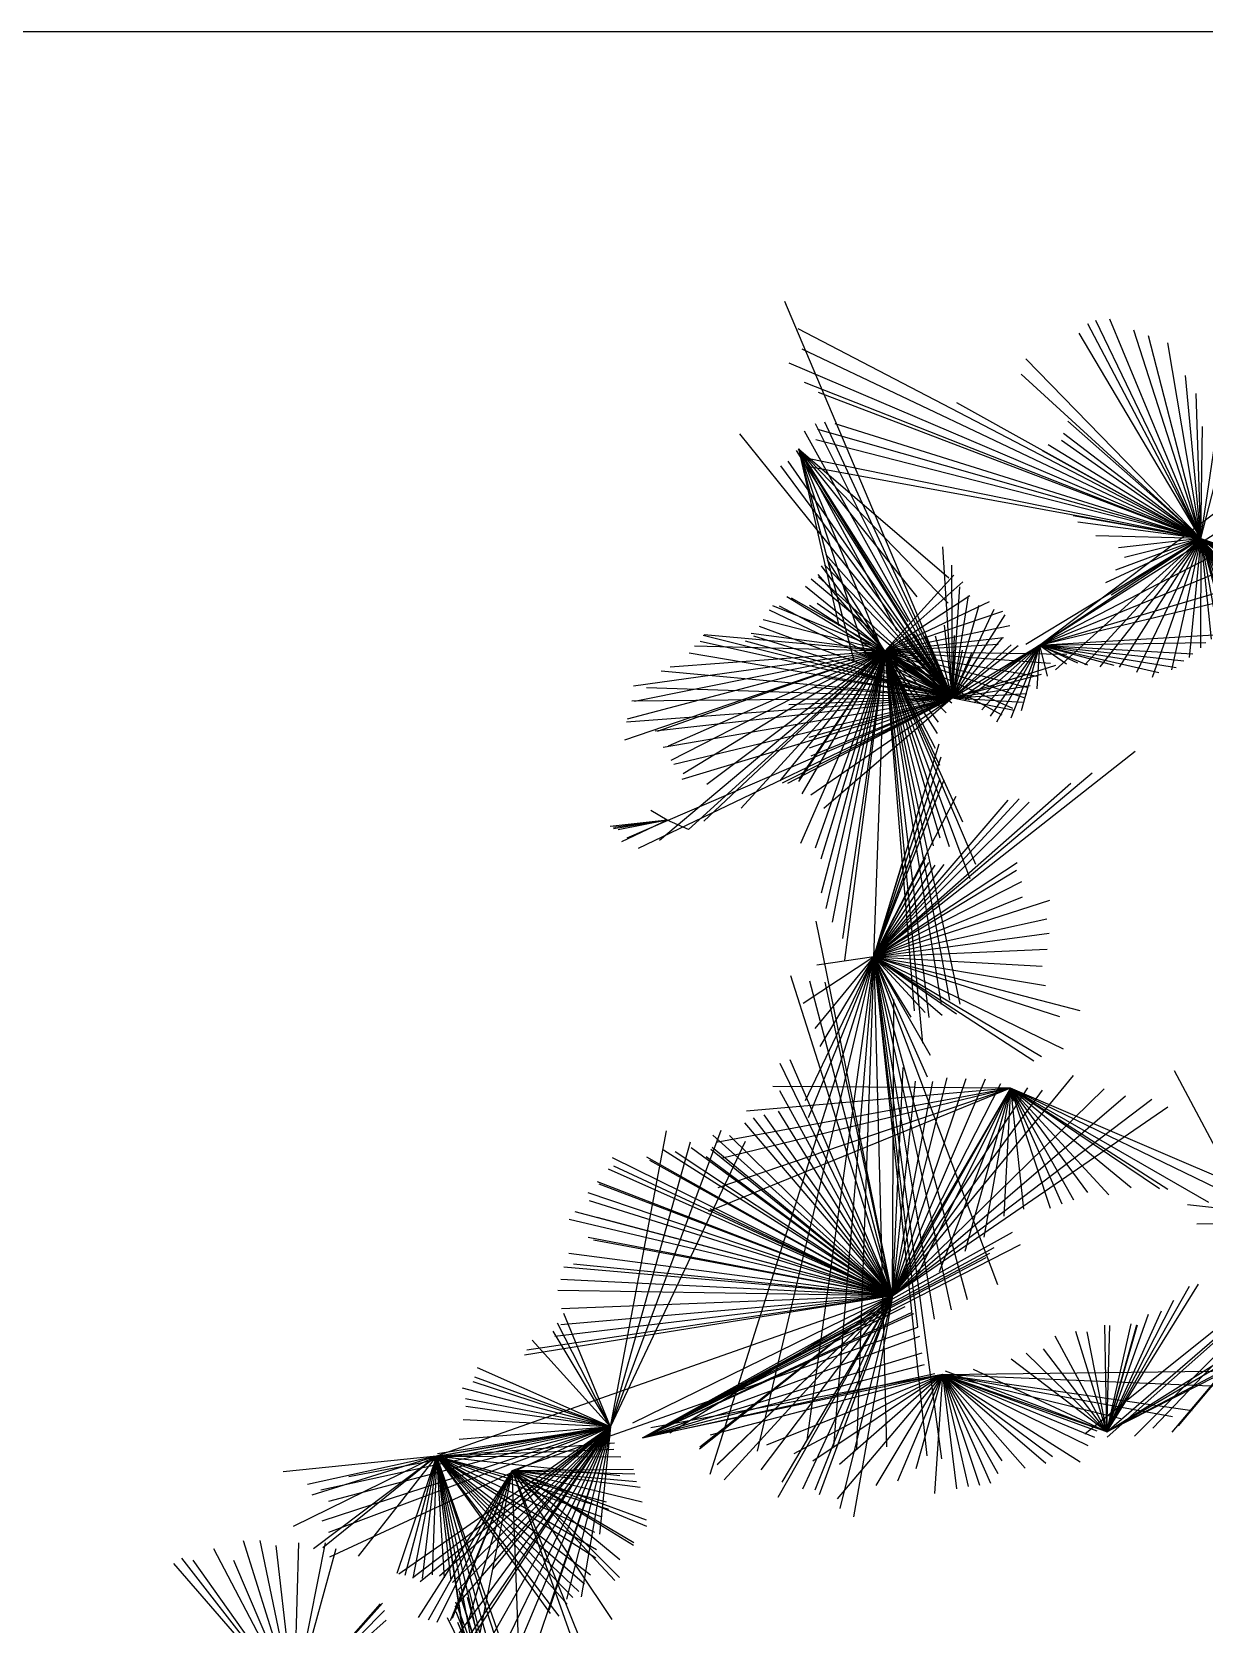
# Model space of a CAD drawing. Extents: x 447968 to 448359, y 6028019 to 6028235.
# Drawn here: x 448164.65 to 448198.6, y 6028188.76 to 6028234.86 of the extents above; entities that cross this region are included whole.
import ezdxf

# ---------------------------------------------------------------- set-up
doc = ezdxf.new("R2010")
doc.units = 0
doc.layers.add('BBOX', color=1, linetype='CONTINUOUS')
doc.layers.add('CENTERLINE', color=4, linetype='CONTINUOUS')

msp = doc.modelspace()

# ---------------------------------------------------------------- linework, layer by layer
at = {"layer": 'BBOX'}
for p, q in [((448359.49, 6028234.86, 172.83), (447967.5, 6028234.86, 172.83)), ((448359.49, 6028234.86, 154.39), (447967.5, 6028234.86, 154.39))]:
    msp.add_line(p, q, dxfattribs=at)
at = {"layer": 'CENTERLINE'}
for p, q in [((448191.31, 6028215.58, 157.88), (448186.85, 6028222.79, 157.31)), ((448193.83, 6028217.1, 157.59), (448198.5, 6028220.19, 157)), ((448198.5, 6028220.19, 157), (448207.13, 6028215.37, 158.27)), ((448189.35, 6028216.93, 157.92), (448183.66, 6028211.77, 158.59)), ((448189.03, 6028208.08, 157.56), (448189.35, 6028216.93, 157.92)), ((448189.35, 6028216.93, 157.92), (448191.31, 6028215.58, 157.88)), ((448191.31, 6028215.58, 157.88), (448193.83, 6028217.1, 157.59)), ((448183.66, 6028211.77, 158.59), (448183.05, 6028212.04, 158.34)), ((448190.31, 6028197.36, 157.23), (448189.03, 6028208.08, 157.56)), ((448192.99, 6028204.28, 157.06), (448189.57, 6028198.27, 157.02)), ((448199.49, 6028201.5, 157.27), (448192.99, 6028204.28, 157.06)), ((448195.78, 6028194.33, 157.14), (448202.78, 6028200.38, 156.4)), ((448206.01, 6028199.51, 156.94), (448195.78, 6028194.33, 157.14)), ((448189.57, 6028198.27, 157.02), (448176.37, 6028193.62, 157.48)), ((448178.56, 6028193.21, 156.76), (448190.31, 6028197.36, 157.23)), ((448191.02, 6028195.99, 156.95), (448182.33, 6028194.15, 156.78)), ((448195.78, 6028194.33, 157.14), (448191.02, 6028195.99, 156.95)), ((448176.37, 6028193.62, 157.48), (448181.41, 6028194.47, 157.59)), ((448181.41, 6028194.47, 157.59), (448178.36, 6028185.53, 157.89)), ((448178.89, 6028184.19, 157.83), (448178.56, 6028193.21, 156.76)), ((448172.24, 6028186.51, 157.79), (448174.8, 6028189.37, 157.82))]:
    msp.add_line(p, q, dxfattribs=at)
at = {"layer": 'SPLAY_SHOTS'}
for p, q in [((448191.31, 6028215.58, 157.88), (448186.45, 6028227.05, 157.14)), ((448198.5, 6028220.19, 157), (448195.23, 6028226.41, 157.38)), ((448198.5, 6028220.19, 157), (448195.46, 6028226.5, 157.41)), ((448198.5, 6028220.19, 157), (448195.87, 6028226.54, 157.54)), ((448198.5, 6028220.19, 157), (448186.84, 6028226.26, 157.23)), ((448198.5, 6028220.19, 157), (448194.98, 6028226.14, 157.1)), ((448198.5, 6028220.19, 157), (448196.56, 6028226.22, 157.57)), ((448198.5, 6028220.19, 157), (448196.99, 6028226.06, 157.54)), ((448198.5, 6028220.19, 157), (448186.96, 6028225.67, 157.26)), ((448198.5, 6028220.19, 157), (448197.55, 6028225.86, 157.61)), ((448198.5, 6028220.19, 157), (448186.58, 6028225.27, 157.36)), ((448198.5, 6028220.19, 157), (448193.43, 6028225.39, 156.91)), ((448198.5, 6028220.19, 157), (448187.02, 6028224.71, 157.38)), ((448198.5, 6028220.19, 157), (448193.3, 6028224.95, 156.96)), ((448198.5, 6028220.19, 157), (448198.06, 6028224.91, 157.67)), ((448198.5, 6028220.19, 157), (448187.43, 6028224.42, 157.53)), ((448198.5, 6028220.19, 157), (448191.44, 6028224.12, 157.24)), ((448198.5, 6028220.19, 157), (448198.37, 6028224.39, 157.89)), ((448198.5, 6028220.19, 157), (448199.05, 6028223.91, 158.09)), ((448198.5, 6028220.19, 157), (448199.39, 6028223.64, 158.2)), ((448191.31, 6028215.58, 157.88), (448185.15, 6028223.22, 157.52)), ((448191.31, 6028215.58, 157.88), (448187.02, 6028223.3, 157.36)), ((448191.31, 6028215.58, 157.88), (448187.34, 6028223.51, 157.39)), ((448198.5, 6028220.19, 157), (448187.41, 6028223.35, 157.62)), ((448191.31, 6028215.58, 157.88), (448187.61, 6028223.56, 157.44)), ((448198.5, 6028220.19, 157), (448187.91, 6028223.51, 157.6)), ((448198.5, 6028220.19, 157), (448194.53, 6028223.23, 157.38)), ((448198.5, 6028220.19, 157), (448194.65, 6028223.59, 157.28)), ((448198.5, 6028220.19, 157), (448198.55, 6028223.43, 157.74)), ((448191.31, 6028215.58, 157.88), (448186.79, 6028222.74, 157.34)), ((448186.85, 6028222.79, 157.31), (448188.02, 6028217.66, 157.27)), ((448186.85, 6028222.79, 157.31), (448191.2, 6028219.05, 157.48)), ((448186.85, 6028222.79, 157.31), (448191.19, 6028218.32, 157.47)), ((448186.85, 6028222.79, 157.31), (448190.28, 6028218.5, 157.46)), ((448186.85, 6028222.79, 157.31), (448190.02, 6028217.79, 157.41)), ((448186.85, 6028222.79, 157.31), (448189.7, 6028217.53, 157.41)), ((448186.85, 6028222.79, 157.31), (448189.22, 6028217.1, 157.6)), ((448186.85, 6028222.79, 157.31), (448188.78, 6028216.86, 157.54)), ((448186.85, 6028222.79, 157.31), (448188.46, 6028216.62, 157.44)), ((448198.5, 6028220.19, 157), (448187.35, 6028223.05, 157.7)), ((448198.5, 6028220.19, 157), (448193.92, 6028222.73, 157.54)), ((448198.5, 6028220.19, 157), (448194.08, 6028222.9, 157.43)), ((448198.5, 6028220.19, 157), (448194.47, 6028223.03, 157.41)), ((448191.31, 6028215.58, 157.88), (448186.34, 6028222.3, 157.55)), ((448191.31, 6028215.58, 157.88), (448186.55, 6028222.43, 157.46)), ((448198.5, 6028220.19, 157), (448187.06, 6028222.52, 157.71)), ((448198.5, 6028220.19, 157), (448187.16, 6028222.27, 157.84)), ((448193.83, 6028217.1, 157.59), (448199.46, 6028221.35, 157.8)), ((448193.83, 6028217.1, 157.59), (448199.88, 6028220.95, 157.89)), ((448193.83, 6028217.1, 157.59), (448200.45, 6028220.53, 157.94)), ((448198.5, 6028220.19, 157), (448194.81, 6028220.85, 157.85)), ((448198.5, 6028220.19, 157), (448194.94, 6028220.66, 157.78)), ((448191.31, 6028215.58, 157.88), (448191.03, 6028219.95, 157.93)), ((448198.5, 6028220.19, 157), (448193.43, 6028217.12, 157.85)), ((448193.83, 6028217.1, 157.59), (448201.22, 6028220.12, 157.97)), ((448198.5, 6028220.19, 157), (448194.29, 6028216.39, 158.09)), ((448198.5, 6028220.19, 157), (448195.14, 6028216.53, 158.08)), ((448198.5, 6028220.19, 157), (448195.46, 6028220.27, 157.98)), ((448198.5, 6028220.19, 157), (448195.58, 6028216.48, 157.96)), ((448198.5, 6028220.19, 157), (448195.74, 6028218.91, 157.89)), ((448198.5, 6028220.19, 157), (448195.91, 6028218.55, 158.25)), ((448198.5, 6028220.19, 157), (448196.03, 6028219.27, 157.99)), ((448198.5, 6028220.19, 157), (448196.12, 6028219.92, 157.88)), ((448198.5, 6028220.19, 157), (448196.14, 6028216.47, 157.96)), ((448198.5, 6028220.19, 157), (448196.29, 6028219.64, 157.91)), ((448198.5, 6028220.19, 157), (448196.64, 6028216.31, 157.92)), ((448198.5, 6028220.19, 157), (448197.09, 6028216.17, 157.99)), ((448198.5, 6028220.19, 157), (448197.65, 6028216.39, 158.01)), ((448198.5, 6028220.19, 157), (448198.17, 6028216.75, 158.04)), ((448198.5, 6028220.19, 157), (448198.49, 6028217.03, 158.01)), ((448198.5, 6028220.19, 157), (448198.8, 6028217.28, 158.04)), ((448198.5, 6028220.19, 157), (448199.01, 6028217.44, 158.09)), ((448198.5, 6028220.19, 157), (448199.36, 6028217.11, 157.79)), ((448198.5, 6028220.19, 157), (448200.03, 6028215.36, 157.88)), ((448198.5, 6028220.19, 157), (448200.32, 6028215.36, 158.01)), ((448198.5, 6028220.19, 157), (448200.64, 6028215.41, 157.99)), ((448198.5, 6028220.19, 157), (448200.95, 6028215.46, 158.02)), ((448198.5, 6028220.19, 157), (448201.63, 6028214.41, 157.66)), ((448198.5, 6028220.19, 157), (448203.24, 6028211.97, 157.68)), ((448198.5, 6028220.19, 157), (448203.74, 6028211.94, 157.68)), ((448198.5, 6028220.19, 157), (448204.15, 6028212.08, 157.6)), ((448198.5, 6028220.19, 157), (448204.58, 6028212.43, 157.58)), ((448198.5, 6028220.19, 157), (448205.04, 6028212.31, 157.71)), ((448198.5, 6028220.19, 157), (448205.23, 6028212.53, 157.71)), ((448198.5, 6028220.19, 157), (448204.79, 6028213.42, 157.97)), ((448198.5, 6028220.19, 157), (448206.59, 6028214.02, 157.16)), ((448198.5, 6028220.19, 157), (448206.54, 6028214.28, 158.1)), ((448198.5, 6028220.19, 157), (448207.02, 6028214.46, 157.89)), ((448198.5, 6028220.19, 157), (448207.34, 6028215.1, 158.01)), ((448198.5, 6028220.19, 157), (448207.27, 6028215.47, 157.99)), ((448198.5, 6028220.19, 157), (448207.83, 6028215.8, 158.06)), ((448198.5, 6028220.19, 157), (448208.45, 6028216.37, 158.15)), ((448198.5, 6028220.19, 157), (448207.98, 6028216.94, 158.16)), ((448191.31, 6028215.58, 157.88), (448187.64, 6028219.73, 157.87)), ((448189.35, 6028216.93, 157.92), (448187.69, 6028219.57, 157.93)), ((448193.83, 6028217.1, 157.59), (448202.04, 6028219.54, 157.91)), ((448189.35, 6028216.93, 157.92), (448187.42, 6028219.15, 157.88)), ((448191.31, 6028215.58, 157.88), (448187.43, 6028219.08, 157.86)), ((448189.35, 6028216.93, 157.92), (448187.52, 6028219.4, 157.86)), ((448191.31, 6028215.58, 157.88), (448187.6, 6028219.43, 157.88)), ((448189.35, 6028216.93, 157.92), (448191.35, 6028219.13, 157.92)), ((448191.31, 6028215.58, 157.88), (448191.29, 6028219.42, 157.96)), ((448193.83, 6028217.1, 157.59), (448202.87, 6028219.28, 157.87)), ((448189.35, 6028216.93, 157.92), (448187.05, 6028218.8, 157.81)), ((448191.31, 6028215.58, 157.88), (448187.22, 6028219.01, 157.88)), ((448189.35, 6028216.93, 157.92), (448191.61, 6028218.94, 157.9)), ((448191.31, 6028215.58, 157.88), (448191.52, 6028218.79, 157.99)), ((448191.31, 6028215.58, 157.88), (448186.01, 6028218.12, 158.39)), ((448189.35, 6028216.93, 157.92), (448186.11, 6028218.24, 158.3)), ((448191.31, 6028215.58, 157.88), (448186.3, 6028218.23, 158.34)), ((448191.31, 6028215.58, 157.88), (448186.51, 6028218.5, 158.43)), ((448189.35, 6028216.93, 157.92), (448186.65, 6028218.46, 158.16)), ((448191.31, 6028215.58, 157.88), (448187.17, 6028218.25, 158.27)), ((448191.31, 6028215.58, 157.88), (448187.39, 6028218.31, 158.19)), ((448189.35, 6028216.93, 157.92), (448191.81, 6028218.54, 157.93)), ((448189.35, 6028216.93, 157.92), (448192.38, 6028218.37, 157.85)), ((448191.31, 6028215.58, 157.88), (448191.77, 6028218.53, 157.96)), ((448191.31, 6028215.58, 157.88), (448192.08, 6028218.26, 157.89)), ((448191.31, 6028215.58, 157.88), (448192.52, 6028218.15, 157.85)), ((448191.31, 6028215.58, 157.88), (448185.72, 6028217.64, 158.44)), ((448189.35, 6028216.93, 157.92), (448185.83, 6028217.84, 158.25)), ((448189.35, 6028216.93, 157.92), (448192.77, 6028218.09, 157.82)), ((448189.35, 6028216.93, 157.92), (448192.97, 6028217.67, 157.76)), ((448191.31, 6028215.58, 157.88), (448191.08, 6028217.68, 157.76)), ((448191.31, 6028215.58, 157.88), (448192.84, 6028217.98, 157.76)), ((448191.31, 6028215.58, 157.88), (448184, 6028217.21, 158.13)), ((448191.31, 6028215.58, 157.88), (448184.09, 6028217.38, 158.16)), ((448189.35, 6028216.93, 157.92), (448184.12, 6028217.4, 158.28)), ((448191.31, 6028215.58, 157.88), (448185.32, 6028217.22, 158.41)), ((448189.35, 6028216.93, 157.92), (448185.48, 6028217.44, 158.28)), ((448191.31, 6028215.58, 157.88), (448185.56, 6028217.36, 158.45)), ((448189.35, 6028216.93, 157.92), (448192.79, 6028217.33, 157.78)), ((448191.31, 6028215.58, 157.88), (448189.77, 6028217.25, 157.78)), ((448191.31, 6028215.58, 157.88), (448189.95, 6028217.35, 157.67)), ((448191.31, 6028215.58, 157.88), (448190.2, 6028217.43, 157.61)), ((448191.31, 6028215.58, 157.88), (448190.51, 6028217.36, 157.64)), ((448191.31, 6028215.58, 157.88), (448190.82, 6028217.36, 157.72)), ((448191.31, 6028215.58, 157.88), (448191.37, 6028217.38, 157.75)), ((448191.31, 6028215.58, 157.88), (448192.77, 6028217.33, 157.9)), ((448193.83, 6028217.1, 157.59), (448198.89, 6028217.4, 158.11)), ((448193.83, 6028217.1, 157.59), (448198.65, 6028217.18, 158.06)), ((448189.35, 6028216.93, 157.92), (448181.81, 6028214.35, 158.59)), ((448189.35, 6028216.93, 157.92), (448181.89, 6028214.96, 158.48)), ((448189.35, 6028216.93, 157.92), (448182.07, 6028215.92, 158.38)), ((448189.35, 6028216.93, 157.92), (448182.1, 6028215.47, 158.43)), ((448189.35, 6028216.93, 157.92), (448182.76, 6028214.6, 158.31)), ((448189.35, 6028216.93, 157.92), (448182.82, 6028211.45, 158.65)), ((448189.35, 6028216.93, 157.92), (448183.08, 6028214.18, 158.38)), ((448189.35, 6028216.93, 157.92), (448183.13, 6028216.47, 158.33)), ((448189.35, 6028216.93, 157.92), (448183.15, 6028213.76, 158.47)), ((448189.35, 6028216.93, 157.92), (448183.51, 6028213.38, 158.54)), ((448191.31, 6028215.58, 157.88), (448183.68, 6028216.87, 158.21)), ((448189.35, 6028216.93, 157.92), (448183.84, 6028217.07, 158.24)), ((448189.35, 6028216.93, 157.92), (448184.11, 6028212.01, 158.54)), ((448189.35, 6028216.93, 157.92), (448184.2, 6028213.07, 158.41)), ((448189.35, 6028216.93, 157.92), (448185.19, 6028212.38, 158.56)), ((448189.35, 6028216.93, 157.92), (448186.31, 6028213.18, 158.44)), ((448189.35, 6028216.93, 157.92), (448186.85, 6028213.16, 158.49)), ((448189.35, 6028216.93, 157.92), (448186.87, 6028213.23, 157.21)), ((448189.35, 6028216.93, 157.92), (448186.91, 6028211.36, 156.83)), ((448189.35, 6028216.93, 157.92), (448186.95, 6028212.8, 157.04)), ((448189.35, 6028216.93, 157.92), (448187.33, 6028211.23, 156.97)), ((448189.35, 6028216.93, 157.92), (448187.5, 6028210.91, 156.97)), ((448189.35, 6028216.93, 157.92), (448187.51, 6028209.92, 156.85)), ((448189.35, 6028216.93, 157.92), (448187.64, 6028209.48, 157.04)), ((448189.35, 6028216.93, 157.92), (448187.83, 6028209.08, 157.01)), ((448189.35, 6028216.93, 157.92), (448188.12, 6028208.61, 157.01)), ((448189.35, 6028216.93, 157.92), (448188.18, 6028207.98, 156.99)), ((448189.35, 6028216.93, 157.92), (448192.63, 6028217.13, 157.82)), ((448189.35, 6028216.93, 157.92), (448190.2, 6028206.52, 157.06)), ((448189.35, 6028216.93, 157.92), (448190.44, 6028205.58, 156.97)), ((448189.35, 6028216.93, 157.92), (448190.63, 6028206.32, 157.03)), ((448189.35, 6028216.93, 157.92), (448190.98, 6028206.7, 156.89)), ((448189.35, 6028216.93, 157.92), (448191.22, 6028206.83, 156.95)), ((448189.35, 6028216.93, 157.92), (448191.52, 6028206.71, 156.95)), ((448189.35, 6028216.93, 157.92), (448190.75, 6028211.29, 157.4)), ((448189.35, 6028216.93, 157.92), (448190.94, 6028211.53, 157.44)), ((448189.35, 6028216.93, 157.92), (448191.21, 6028211.27, 157.34)), ((448189.35, 6028216.93, 157.92), (448191.81, 6028210.35, 157.22)), ((448189.35, 6028216.93, 157.92), (448191.98, 6028210.76, 157.27)), ((448189.35, 6028216.93, 157.92), (448191.6, 6028211.99, 157.38)), ((448189.35, 6028216.93, 157.92), (448190.93, 6028213.63, 157.62)), ((448189.35, 6028216.93, 157.92), (448190.81, 6028214.12, 157.78)), ((448189.35, 6028216.93, 157.92), (448190.87, 6028214.55, 157.8)), ((448189.35, 6028216.93, 157.92), (448190.9, 6028214.87, 157.81)), ((448189.35, 6028216.93, 157.92), (448191.13, 6028215.14, 157.78)), ((448189.35, 6028216.93, 157.92), (448191.29, 6028215.43, 157.8)), ((448189.35, 6028216.93, 157.92), (448191.38, 6028215.59, 157.81)), ((448189.35, 6028216.93, 157.92), (448191.79, 6028215.52, 157.8)), ((448189.35, 6028216.93, 157.92), (448192.74, 6028215.09, 157.69)), ((448189.35, 6028216.93, 157.92), (448193.05, 6028215.28, 157.75)), ((448189.35, 6028216.93, 157.92), (448193.38, 6028215.59, 157.79)), ((448189.35, 6028216.93, 157.92), (448193.5, 6028215.88, 157.75)), ((448189.35, 6028216.93, 157.92), (448193.77, 6028216.21, 157.66)), ((448189.35, 6028216.93, 157.92), (448194.15, 6028216.58, 157.67)), ((448189.35, 6028216.93, 157.92), (448194.62, 6028216.84, 157.66)), ((448191.31, 6028215.58, 157.88), (448189.43, 6028216.96, 157.84)), ((448191.31, 6028215.58, 157.88), (448189.61, 6028217.02, 157.77)), ((448191.31, 6028215.58, 157.88), (448193.01, 6028217.11, 157.78)), ((448191.31, 6028215.58, 157.88), (448193.21, 6028217.09, 157.97)), ((448191.31, 6028215.58, 157.88), (448191.6, 6028216.96, 157.51)), ((448191.31, 6028215.58, 157.88), (448191.88, 6028216.9, 157.53)), ((448193.83, 6028217.1, 157.59), (448191.53, 6028215.56, 157.8)), ((448193.83, 6028217.1, 157.59), (448191.68, 6028215.51, 157.77)), ((448193.83, 6028217.1, 157.59), (448191.94, 6028215.43, 157.8)), ((448193.83, 6028217.1, 157.59), (448192.16, 6028215.23, 157.66)), ((448193.83, 6028217.1, 157.59), (448192.4, 6028215.05, 157.65)), ((448193.83, 6028217.1, 157.59), (448192.59, 6028214.87, 157.65)), ((448193.83, 6028217.1, 157.59), (448193, 6028214.99, 157.67)), ((448193.83, 6028217.1, 157.59), (448193.3, 6028215.2, 157.75)), ((448193.83, 6028217.1, 157.59), (448193.75, 6028215.84, 157.9)), ((448193.83, 6028217.1, 157.59), (448194.05, 6028216.21, 158)), ((448193.83, 6028217.1, 157.59), (448194.61, 6028216.56, 158.05)), ((448193.83, 6028217.1, 157.59), (448194.93, 6028216.59, 158.03)), ((448193.83, 6028217.1, 157.59), (448195.22, 6028216.53, 158.08)), ((448193.83, 6028217.1, 157.59), (448195.98, 6028216.52, 157.83)), ((448193.83, 6028217.1, 157.59), (448197.29, 6028216.31, 157.96)), ((448193.83, 6028217.1, 157.59), (448197.79, 6028216.46, 158.01)), ((448193.83, 6028217.1, 157.59), (448198.01, 6028216.65, 158.03)), ((448193.83, 6028217.1, 157.59), (448198.27, 6028216.85, 158.04)), ((448191.31, 6028215.58, 157.88), (448182.87, 6028216.35, 158.37)), ((448191.31, 6028215.58, 157.88), (448188.63, 6028216.28, 157.6)), ((448191.31, 6028215.58, 157.88), (448189.11, 6028216.46, 157.61)), ((448191.31, 6028215.58, 157.88), (448189.47, 6028216.66, 157.67)), ((448191.31, 6028215.58, 157.88), (448194.3, 6028216.52, 157.82)), ((448191.31, 6028215.58, 157.88), (448193.89, 6028216.26, 157.84)), ((448191.31, 6028215.58, 157.88), (448182.45, 6028215.87, 158.36)), ((448191.31, 6028215.58, 157.88), (448187.26, 6028215.88, 157.61)), ((448191.31, 6028215.58, 157.88), (448187.63, 6028216.16, 157.62)), ((448191.31, 6028215.58, 157.88), (448188.71, 6028216.21, 157.59)), ((448191.31, 6028215.58, 157.88), (448193.56, 6028215.94, 157.81)), ((448195.78, 6028194.33, 157.14), (448232.52, 6028215.81, 154.39)), ((448191.31, 6028215.58, 157.88), (448181.87, 6028214.87, 158.23)), ((448191.31, 6028215.58, 157.88), (448181.88, 6028211.52, 158.51)), ((448191.31, 6028215.58, 157.88), (448182.02, 6028215.48, 158.32)), ((448191.31, 6028215.58, 157.88), (448182.21, 6028211.22, 158.57)), ((448191.31, 6028215.58, 157.88), (448182.7, 6028214.61, 158.14)), ((448191.31, 6028215.58, 157.88), (448182.93, 6028214.14, 158.11)), ((448191.31, 6028215.58, 157.88), (448183.24, 6028213.65, 158.22)), ((448191.31, 6028215.58, 157.88), (448183.47, 6028213.21, 158.27)), ((448191.31, 6028215.58, 157.88), (448186.38, 6028213.11, 158.33)), ((448191.31, 6028215.58, 157.88), (448186.53, 6028213.1, 158.2)), ((448191.31, 6028215.58, 157.88), (448186.57, 6028215.38, 157.63)), ((448191.31, 6028215.58, 157.88), (448186.81, 6028214.81, 157.62)), ((448191.31, 6028215.58, 157.88), (448187.15, 6028214.43, 157.73)), ((448191.31, 6028215.58, 157.88), (448187.16, 6028214.12, 157.91)), ((448191.31, 6028215.58, 157.88), (448187.21, 6028213.89, 157.81)), ((448191.31, 6028215.58, 157.88), (448187.21, 6028212.76, 158.15)), ((448191.31, 6028215.58, 157.88), (448187.58, 6028212.37, 158.12)), ((448191.31, 6028215.58, 157.88), (448193.46, 6028215.7, 157.78)), ((448191.31, 6028215.58, 157.88), (448193.1, 6028215.22, 157.69)), ((448191.31, 6028215.58, 157.88), (448193.34, 6028215.45, 157.74)), ((448189.03, 6028208.08, 157.56), (448190.92, 6028214.25, 157.35)), ((448189.03, 6028208.08, 157.56), (448196.6, 6028214.03, 157.84)), ((448189.03, 6028208.08, 157.56), (448190.98, 6028213.87, 157.44)), ((448189.03, 6028208.08, 157.56), (448195.36, 6028213.41, 157.76)), ((448189.03, 6028208.08, 157.56), (448190.95, 6028213.24, 157.38)), ((448189.03, 6028208.08, 157.56), (448191.07, 6028213.2, 157.4)), ((448189.03, 6028208.08, 157.56), (448194.74, 6028213.11, 157.82)), ((448189.03, 6028208.08, 157.56), (448191.42, 6028212.73, 157.37)), ((448189.03, 6028208.08, 157.56), (448193.24, 6028212.65, 157.56)), ((448189.03, 6028208.08, 157.56), (448192.92, 6028212.62, 157.54)), ((448183.05, 6028212.04, 158.34), (448182.57, 6028212.32, 158.3)), ((448189.03, 6028208.08, 157.56), (448193.53, 6028212.56, 157.66)), ((448183.05, 6028212.04, 158.34), (448181.4, 6028211.85, 157.65)), ((448183.05, 6028212.04, 158.34), (448181.49, 6028211.82, 157.58)), ((448183.05, 6028212.04, 158.34), (448181.49, 6028211.79, 157.58)), ((448183.05, 6028212.04, 158.34), (448181.63, 6028211.76, 157.66)), ((448183.05, 6028212.04, 158.34), (448181.72, 6028211.41, 157.7)), ((448183.05, 6028212.04, 158.34), (448182.01, 6028211.91, 158.28)), ((448189.03, 6028208.08, 157.56), (448190.54, 6028210.96, 157.28)), ((448189.03, 6028208.08, 157.56), (448193.18, 6028210.81, 157.77)), ((448189.03, 6028208.08, 157.56), (448190.63, 6028210.81, 157.42)), ((448189.03, 6028208.08, 157.56), (448189.85, 6028210.78, 157.51)), ((448189.03, 6028208.08, 157.56), (448191.07, 6028210.75, 157.39)), ((448189.03, 6028208.08, 157.56), (448190.81, 6028210.73, 157.42)), ((448189.03, 6028208.08, 157.56), (448193.16, 6028210.59, 157.82)), ((448189.03, 6028208.08, 157.56), (448193.32, 6028210.26, 157.81)), ((448189.03, 6028208.08, 157.56), (448193.34, 6028209.82, 157.89)), ((448189.03, 6028208.08, 157.56), (448194.13, 6028209.72, 158.07)), ((448189.57, 6028198.27, 157.02), (448187.36, 6028209.11, 157.19)), ((448189.03, 6028208.08, 157.56), (448194.04, 6028209.18, 158.04)), ((448189.03, 6028208.08, 157.56), (448194.11, 6028208.77, 158.02)), ((448189.03, 6028208.08, 157.56), (448184.28, 6028193.09, 156.93)), ((448189.03, 6028208.08, 157.56), (448185.65, 6028193.77, 156.81)), ((448189.03, 6028208.08, 157.56), (448186.99, 6028206.73, 157.21)), ((448189.03, 6028208.08, 157.56), (448187.04, 6028203.91, 157.23)), ((448189.03, 6028208.08, 157.56), (448187.09, 6028194.09, 156.89)), ((448189.03, 6028208.08, 157.56), (448187.13, 6028203.42, 157.39)), ((448189.03, 6028208.08, 157.56), (448187.32, 6028206.01, 157.22)), ((448189.03, 6028208.08, 157.56), (448187.38, 6028207.84, 157.32)), ((448189.03, 6028208.08, 157.56), (448187.47, 6028205.48, 157.18)), ((448189.03, 6028208.08, 157.56), (448187.86, 6028193.91, 156.99)), ((448189.03, 6028208.08, 157.56), (448188.53, 6028193.81, 156.98)), ((448189.03, 6028208.08, 157.56), (448194.05, 6028208.3, 157.99)), ((448189.03, 6028208.08, 157.56), (448189.4, 6028193.89, 156.94)), ((448189.03, 6028208.08, 157.56), (448190.57, 6028193.63, 156.87)), ((448189.03, 6028208.08, 157.56), (448190.99, 6028193.55, 156.99)), ((448189.03, 6028208.08, 157.56), (448190.78, 6028197.59, 157.06)), ((448189.03, 6028208.08, 157.56), (448191.27, 6028197.86, 156.86)), ((448189.03, 6028208.08, 157.56), (448191.74, 6028198.16, 156.69)), ((448189.03, 6028208.08, 157.56), (448192.61, 6028198.59, 157.03)), ((448189.03, 6028208.08, 157.56), (448190.58, 6028204.61, 157.23)), ((448189.03, 6028208.08, 157.56), (448190.66, 6028205.23, 157.09)), ((448189.03, 6028208.08, 157.56), (448190.1, 6028206.33, 157.39)), ((448189.03, 6028208.08, 157.56), (448190.52, 6028206.47, 157.51)), ((448189.03, 6028208.08, 157.56), (448191.01, 6028206.39, 157.52)), ((448189.03, 6028208.08, 157.56), (448191.43, 6028206.43, 157.58)), ((448189.03, 6028208.08, 157.56), (448193.67, 6028205.07, 157.74)), ((448189.03, 6028208.08, 157.56), (448193.89, 6028205.19, 157.68)), ((448189.03, 6028208.08, 157.56), (448194.52, 6028205.42, 157.62)), ((448189.03, 6028208.08, 157.56), (448194.41, 6028206.35, 157.69)), ((448189.03, 6028208.08, 157.56), (448195, 6028206.53, 157.77)), ((448189.03, 6028208.08, 157.56), (448194, 6028207.25, 157.73)), ((448189.03, 6028208.08, 157.56), (448193.91, 6028207.81, 157.87)), ((448189.57, 6028198.27, 157.02), (448186.63, 6028207.53, 157.61)), ((448189.57, 6028198.27, 157.02), (448187.18, 6028207.38, 157.59)), ((448189.57, 6028198.27, 157.02), (448187.62, 6028207.35, 157.64)), ((448189.57, 6028198.27, 157.02), (448189.61, 6028206.84, 157.08)), ((448189.57, 6028198.27, 157.02), (448186.32, 6028204.99, 157.37)), ((448189.57, 6028198.27, 157.02), (448186.61, 6028205.1, 157.41)), ((448189.57, 6028198.27, 157.02), (448189.88, 6028204.88, 157.13)), ((448199.49, 6028201.5, 157.27), (448197.74, 6028204.78, 157.8)), ((448192.99, 6028204.28, 157.06), (448184.24, 6028200.71, 157.16)), ((448192.99, 6028204.28, 157.06), (448184.47, 6028202.7, 157.28)), ((448192.99, 6028204.28, 157.06), (448184.51, 6028201.39, 157.18)), ((448192.99, 6028204.28, 157.06), (448184.61, 6028202.24, 157.27)), ((448192.99, 6028204.28, 157.06), (448185.34, 6028203.61, 157.22)), ((448192.99, 6028204.28, 157.06), (448186.11, 6028204.33, 157.26)), ((448189.57, 6028198.27, 157.02), (448194.82, 6028204.64, 157.36)), ((448189.57, 6028198.27, 157.02), (448191.16, 6028204.58, 157.14)), ((448189.57, 6028198.27, 157.02), (448191.71, 6028204.56, 157.18)), ((448189.57, 6028198.27, 157.02), (448192.27, 6028204.55, 157.22)), ((448189.57, 6028198.27, 157.02), (448190.24, 6028204.48, 157.16)), ((448189.57, 6028198.27, 157.02), (448190.74, 6028204.47, 157.19)), ((448189.57, 6028198.27, 157.02), (448192.71, 6028204.41, 157.21)), ((448189.57, 6028198.27, 157.02), (448193.49, 6028204.29, 157.21)), ((448192.99, 6028204.28, 157.06), (448189.64, 6028198.53, 157.61)), ((448192.99, 6028204.28, 157.06), (448190.2, 6028198.69, 157.59)), ((448192.99, 6028204.28, 157.06), (448190.92, 6028198.96, 157.62)), ((448192.99, 6028204.28, 157.06), (448191.67, 6028199.55, 157.55)), ((448192.99, 6028204.28, 157.06), (448192.22, 6028199.96, 157.48)), ((448192.99, 6028204.28, 157.06), (448192.8, 6028200.57, 157.42)), ((448192.99, 6028204.28, 157.06), (448193.37, 6028200.77, 157.42)), ((448192.99, 6028204.28, 157.06), (448193.07, 6028203.9, 157.11)), ((448192.99, 6028204.28, 157.06), (448194.14, 6028200.8, 157.05)), ((448192.99, 6028204.28, 157.06), (448194.48, 6028200.93, 156.97)), ((448192.99, 6028204.28, 157.06), (448194.82, 6028201.04, 157)), ((448192.99, 6028204.28, 157.06), (448195.22, 6028201.26, 157.02)), ((448192.99, 6028204.28, 157.06), (448195.84, 6028201.19, 157.03)), ((448192.99, 6028204.28, 157.06), (448196.49, 6028201.4, 157.08)), ((448192.99, 6028204.28, 157.06), (448197.31, 6028201.37, 157.14)), ((448192.99, 6028204.28, 157.06), (448197.55, 6028201.35, 157.14)), ((448192.99, 6028204.28, 157.06), (448198.73, 6028200.98, 157.21)), ((448192.99, 6028204.28, 157.06), (448200.1, 6028200.83, 157.29)), ((448189.57, 6028198.27, 157.02), (448186.31, 6028204.2, 157.34)), ((448189.57, 6028198.27, 157.02), (448195.7, 6028204.26, 157.21)), ((448189.57, 6028198.27, 157.02), (448193.92, 6028204.22, 157.31)), ((448189.57, 6028198.27, 157.02), (448196.32, 6028204.06, 157.33)), ((448189.57, 6028198.27, 157.02), (448197.08, 6028203.96, 157.43)), ((448189.57, 6028198.27, 157.02), (448185.55, 6028203.42, 157.49)), ((448189.57, 6028198.27, 157.02), (448185.86, 6028203.51, 157.41)), ((448189.57, 6028198.27, 157.02), (448186.27, 6028203.61, 157.36)), ((448189.57, 6028198.27, 157.02), (448197.55, 6028203.74, 157.2)), ((448181.41, 6028194.47, 157.59), (448184.61, 6028203.06, 157.88)), ((448181.41, 6028194.47, 157.59), (448183.03, 6028203.04, 157.52)), ((448189.57, 6028198.27, 157.02), (448184.37, 6028202.92, 157.72)), ((448189.57, 6028198.27, 157.02), (448184.85, 6028202.91, 157.63)), ((448189.57, 6028198.27, 157.02), (448185.3, 6028203.27, 157.57)), ((448181.41, 6028194.47, 157.59), (448185.32, 6028202.74, 157.8)), ((448181.41, 6028194.47, 157.59), (448183.72, 6028202.72, 157.82)), ((448189.57, 6028198.27, 157.02), (448182.94, 6028202.48, 158.02)), ((448189.57, 6028198.27, 157.02), (448183.28, 6028202.43, 157.92)), ((448189.57, 6028198.27, 157.02), (448183.74, 6028202.55, 157.89)), ((448189.57, 6028198.27, 157.02), (448184.31, 6028202.5, 157.74)), ((448189.57, 6028198.27, 157.02), (448184.35, 6028202.56, 157.85)), ((448189.57, 6028198.27, 157.02), (448181.46, 6028202.26, 157.9)), ((448189.57, 6028198.27, 157.02), (448181.5, 6028202.02, 158.11)), ((448189.57, 6028198.27, 157.02), (448182.46, 6028202.28, 157.96)), ((448189.57, 6028198.27, 157.02), (448182.54, 6028202.18, 158.05)), ((448189.57, 6028198.27, 157.02), (448184.18, 6028202.29, 157.76)), ((448189.57, 6028198.27, 157.02), (448181.03, 6028201.57, 158.03)), ((448189.57, 6028198.27, 157.02), (448181.08, 6028201.5, 157.97)), ((448189.57, 6028198.27, 157.02), (448181.35, 6028201.93, 157.98)), ((448189.57, 6028198.27, 157.02), (448180.76, 6028201.25, 158.08)), ((448189.57, 6028198.27, 157.02), (448180.38, 6028200.7, 157.53)), ((448189.57, 6028198.27, 157.02), (448180.8, 6028201.02, 157.89)), ((448189.57, 6028198.27, 157.02), (448184.29, 6028200.78, 158.63)), ((448202.78, 6028200.38, 156.4), (448198.12, 6028200.9, 156.68)), ((448189.57, 6028198.27, 157.02), (448180.21, 6028200.48, 157.61)), ((448189.57, 6028198.27, 157.02), (448181.02, 6028200.53, 157.75)), ((448202.78, 6028200.38, 156.4), (448195.14, 6028194.26, 157.44)), ((448202.78, 6028200.38, 156.4), (448195.79, 6028194.17, 157.4)), ((448202.78, 6028200.38, 156.4), (448196.58, 6028194.2, 157.41)), ((448202.78, 6028200.38, 156.4), (448197.11, 6028194.43, 157.46)), ((448202.78, 6028200.38, 156.4), (448197.66, 6028194.32, 157.51)), ((448202.78, 6028200.38, 156.4), (448197.85, 6028194.5, 157.71)), ((448202.78, 6028200.38, 156.4), (448198.39, 6028200.34, 156.37)), ((448189.57, 6028198.27, 157.02), (448180.76, 6028199.95, 157.6)), ((448189.57, 6028198.27, 157.02), (448180.91, 6028199.88, 157.73)), ((448182.33, 6028194.15, 156.78), (448193.05, 6028200.11, 156.89)), ((448182.33, 6028194.15, 156.78), (448193.28, 6028199.75, 157)), ((448182.33, 6028194.15, 156.78), (448192.52, 6028199.66, 156.87)), ((448189.57, 6028198.27, 157.02), (448180.2, 6028199.49, 157.58)), ((448182.33, 6028194.15, 156.78), (448192.39, 6028199.5, 156.94)), ((448182.33, 6028194.15, 156.78), (448192.29, 6028199.38, 156.86)), ((448189.57, 6028198.27, 157.02), (448179.97, 6028198.74, 157.57)), ((448189.57, 6028198.27, 157.02), (448180.05, 6028199.1, 157.55)), ((448189.57, 6028198.27, 157.02), (448180.33, 6028199.18, 157.72)), ((448189.57, 6028198.27, 157.02), (448179.88, 6028198.42, 157.56)), ((448195.78, 6028194.33, 157.14), (448198.44, 6028198.6, 157.81)), ((448195.78, 6028194.33, 157.14), (448198.18, 6028198.55, 157.74)), ((448189.57, 6028198.27, 157.02), (448178.91, 6028196.55, 157.57)), ((448189.57, 6028198.27, 157.02), (448178.98, 6028196.69, 157.54)), ((448189.57, 6028198.27, 157.02), (448179.79, 6028197.09, 157.57)), ((448189.57, 6028198.27, 157.02), (448179.97, 6028197.43, 157.57)), ((448189.57, 6028198.27, 157.02), (448179.99, 6028197.89, 157.54)), ((448189.57, 6028198.27, 157.02), (448182.04, 6028194.58, 157.91)), ((448182.33, 6028194.15, 156.78), (448189.94, 6028197.96, 156.93)), ((448189.57, 6028198.27, 157.02), (448183.12, 6028194.29, 157.79)), ((448189.57, 6028198.27, 157.02), (448183.98, 6028193.83, 157.77)), ((448189.57, 6028198.27, 157.02), (448183.99, 6028193.88, 157.8)), ((448189.57, 6028198.27, 157.02), (448184.49, 6028193.37, 157.89)), ((448189.57, 6028198.27, 157.02), (448184.5, 6028193.39, 157.95)), ((448189.57, 6028198.27, 157.02), (448184.7, 6028192.94, 157.94)), ((448189.57, 6028198.27, 157.02), (448185.76, 6028193.23, 157.85)), ((448189.57, 6028198.27, 157.02), (448186.25, 6028192.43, 157.99)), ((448189.57, 6028198.27, 157.02), (448186.37, 6028192.87, 157.91)), ((448189.57, 6028198.27, 157.02), (448186.97, 6028192.67, 157.94)), ((448189.57, 6028198.27, 157.02), (448187.32, 6028192.64, 157.98)), ((448189.57, 6028198.27, 157.02), (448187.45, 6028192.5, 158)), ((448189.57, 6028198.27, 157.02), (448188.05, 6028192.11, 158.11)), ((448189.57, 6028198.27, 157.02), (448188.44, 6028191.87, 158.15)), ((448195.78, 6028194.33, 157.14), (448202.02, 6028198.24, 156.66)), ((448195.78, 6028194.33, 157.14), (448197.72, 6028198.14, 157.61)), ((448195.78, 6028194.33, 157.14), (448202.48, 6028197.86, 156.64)), ((448195.78, 6028194.33, 157.14), (448197.36, 6028197.83, 157.54)), ((448181.41, 6028194.47, 157.59), (448179.87, 6028197.47, 157.66)), ((448181.41, 6028194.47, 157.59), (448180.05, 6028197.75, 157.7)), ((448182.33, 6028194.15, 156.78), (448190.14, 6028197.79, 156.92)), ((448182.33, 6028194.15, 156.78), (448190.19, 6028197.75, 156.87)), ((448195.78, 6028194.33, 157.14), (448195.72, 6028197.42, 157.28)), ((448195.78, 6028194.33, 157.14), (448196.99, 6028197.73, 157.47)), ((448195.78, 6028194.33, 157.14), (448196.49, 6028197.45, 157.39)), ((448195.78, 6028194.33, 157.14), (448196.67, 6028197.43, 157.4)), ((448195.78, 6028194.33, 157.14), (448196.65, 6028197.43, 157.29)), ((448195.78, 6028194.33, 157.14), (448195.87, 6028197.41, 157.29)), ((448181.41, 6028194.47, 157.59), (448179.14, 6028196.98, 157.51)), ((448181.41, 6028194.47, 157.59), (448179.74, 6028197.24, 157.64)), ((448182.33, 6028194.15, 156.78), (448190.36, 6028197.1, 156.87)), ((448195.78, 6028194.33, 157.14), (448194.28, 6028197.1, 157.12)), ((448195.78, 6028194.33, 157.14), (448194.88, 6028197.23, 157.21)), ((448195.78, 6028194.33, 157.14), (448195.21, 6028197.22, 157.26)), ((448182.33, 6028194.15, 156.78), (448190.43, 6028196.62, 156.89)), ((448195.78, 6028194.33, 157.14), (448193.01, 6028196.43, 157.03)), ((448195.78, 6028194.33, 157.14), (448193.44, 6028196.61, 157.05)), ((448195.78, 6028194.33, 157.14), (448193.95, 6028196.73, 157.04)), ((448181.41, 6028194.47, 157.59), (448177.55, 6028196.18, 157.39)), ((448182.33, 6028194.15, 156.78), (448190.5, 6028196.28, 156.96)), ((448182.33, 6028194.15, 156.78), (448190.8, 6028196.02, 157.09)), ((448191.02, 6028195.99, 156.95), (448182.57, 6028194.44, 157.21)), ((448191.02, 6028195.99, 156.95), (448184.29, 6028194.23, 157.22)), ((448191.02, 6028195.99, 156.95), (448185.92, 6028193.94, 157.11)), ((448191.02, 6028195.99, 156.95), (448186.72, 6028193.69, 157.36)), ((448191.02, 6028195.99, 156.95), (448187.27, 6028193.48, 157.33)), ((448191.02, 6028195.99, 156.95), (448187.97, 6028192.39, 157.45)), ((448191.02, 6028195.99, 156.95), (448188.04, 6028193.38, 157.29)), ((448191.02, 6028195.99, 156.95), (448189.09, 6028192.77, 157.23)), ((448191.02, 6028195.99, 156.95), (448189.72, 6028192.9, 157.22)), ((448191.02, 6028195.99, 156.95), (448190.25, 6028193.26, 157.18)), ((448191.02, 6028195.99, 156.95), (448190.79, 6028192.54, 157.29)), ((448191.02, 6028195.99, 156.95), (448200.04, 6028196.1, 157.11)), ((448191.02, 6028195.99, 156.95), (448191.43, 6028192.68, 157.36)), ((448191.02, 6028195.99, 156.95), (448191.76, 6028192.75, 157.42)), ((448191.02, 6028195.99, 156.95), (448192.09, 6028192.78, 157.45)), ((448191.02, 6028195.99, 156.95), (448192.41, 6028192.84, 157.45)), ((448191.02, 6028195.99, 156.95), (448192.62, 6028193.12, 157.35)), ((448191.02, 6028195.99, 156.95), (448192.74, 6028193.49, 157.31)), ((448191.02, 6028195.99, 156.95), (448193.42, 6028193.28, 157.29)), ((448191.02, 6028195.99, 156.95), (448194.01, 6028193.42, 157.3)), ((448191.02, 6028195.99, 156.95), (448194.21, 6028193.61, 157.29)), ((448191.02, 6028195.99, 156.95), (448195.01, 6028193.46, 157.21)), ((448191.02, 6028195.99, 156.95), (448195.23, 6028193.93, 157.19)), ((448191.02, 6028195.99, 156.95), (448195.42, 6028194.17, 157.17)), ((448191.02, 6028195.99, 156.95), (448195.49, 6028194.36, 157.15)), ((448191.02, 6028195.99, 156.95), (448196.19, 6028194.71, 157.16)), ((448191.02, 6028195.99, 156.95), (448197.68, 6028194.77, 157.27)), ((448191.02, 6028195.99, 156.95), (448198.25, 6028194.95, 157.26)), ((448191.02, 6028195.99, 156.95), (448199.01, 6028195.65, 157.11)), ((448195.78, 6028194.33, 157.14), (448191.11, 6028196.08, 156.97)), ((448195.78, 6028194.33, 157.14), (448191.92, 6028196.13, 157.03)), ((448181.41, 6028194.47, 157.59), (448177.12, 6028195.59, 157.47)), ((448181.41, 6028194.47, 157.59), (448177.43, 6028195.78, 157.48)), ((448181.41, 6028194.47, 157.59), (448177.48, 6028195.91, 157.45)), ((448181.41, 6028194.47, 157.59), (448177.21, 6028195.28, 157.5)), ((448181.41, 6028194.47, 157.59), (448177.22, 6028195.06, 157.49)), ((448181.41, 6028194.47, 157.59), (448177.14, 6028194.68, 157.48)), ((448181.41, 6028194.47, 157.59), (448173.02, 6028192.64, 157.31)), ((448181.41, 6028194.47, 157.59), (448173.04, 6028191.74, 157.49)), ((448181.41, 6028194.47, 157.59), (448173.24, 6028192.31, 157.37)), ((448181.41, 6028194.47, 157.59), (448173.24, 6028191.41, 157.49)), ((448181.41, 6028194.47, 157.59), (448173.27, 6028190.7, 157.59)), ((448181.41, 6028194.47, 157.59), (448173.83, 6028193.03, 157.19)), ((448181.41, 6028194.47, 157.59), (448174.03, 6028184.45, 157.68)), ((448181.41, 6028194.47, 157.59), (448174.36, 6028184.09, 157.72)), ((448181.41, 6028194.47, 157.59), (448174.83, 6028184.48, 157.68)), ((448181.41, 6028194.47, 157.59), (448175.27, 6028190.21, 157.48)), ((448181.41, 6028194.47, 157.59), (448175.68, 6028190.1, 157.54)), ((448181.41, 6028194.47, 157.59), (448175.89, 6028189.99, 157.59)), ((448181.41, 6028194.47, 157.59), (448176.26, 6028185.39, 157.67)), ((448176.37, 6028193.62, 157.48), (448181.39, 6028194.5, 157.58)), ((448181.41, 6028194.47, 157.59), (448176.39, 6028193.69, 157.41)), ((448181.41, 6028194.47, 157.59), (448176.45, 6028190.15, 157.59)), ((448181.41, 6028194.47, 157.59), (448176.83, 6028189.97, 157.62)), ((448181.41, 6028194.47, 157.59), (448176.9, 6028189.25, 157.69)), ((448181.41, 6028194.47, 157.59), (448176.95, 6028185.32, 157.7)), ((448181.41, 6028194.47, 157.59), (448176.98, 6028189.74, 157.64)), ((448181.41, 6028194.47, 157.59), (448177.02, 6028194.11, 157.46)), ((448181.41, 6028194.47, 157.59), (448177.64, 6028185.5, 157.58)), ((448181.41, 6028194.47, 157.59), (448178, 6028190.36, 157.67)), ((448181.41, 6028194.47, 157.59), (448179.62, 6028189.16, 157.71)), ((448181.41, 6028194.47, 157.59), (448180.13, 6028189.48, 157.78)), ((448181.41, 6028194.47, 157.59), (448180.56, 6028189.55, 157.83)), ((448181.41, 6028194.47, 157.59), (448181.09, 6028191.37, 157.69)), ((448176.37, 6028193.62, 157.48), (448181.52, 6028194.01, 157.6)), ((448176.37, 6028193.62, 157.48), (448181.5, 6028193.83, 157.65)), ((448176.37, 6028193.62, 157.48), (448171.92, 6028193.17, 157.6)), ((448176.37, 6028193.62, 157.48), (448172.21, 6028191.59, 157.66)), ((448176.37, 6028193.62, 157.48), (448172.63, 6028192.8, 157.6)), ((448176.37, 6028193.62, 157.48), (448172.75, 6028192.49, 157.68)), ((448176.37, 6028193.62, 157.48), (448172.8, 6028190.94, 157.71)), ((448176.37, 6028193.62, 157.48), (448173.07, 6028190.97, 157.68)), ((448176.37, 6028193.62, 157.48), (448174.1, 6028190.73, 157.65)), ((448176.37, 6028193.62, 157.48), (448175.22, 6028190.23, 157.47)), ((448176.37, 6028193.62, 157.48), (448175.45, 6028190.17, 157.47)), ((448176.37, 6028193.62, 157.48), (448175.68, 6028190.09, 157.43)), ((448178.56, 6028193.21, 156.76), (448175.83, 6028188.95, 157.62)), ((448176.37, 6028193.62, 157.48), (448175.95, 6028190.08, 157.42)), ((448178.56, 6028193.21, 156.76), (448176.12, 6028188.88, 157.6)), ((448176.37, 6028193.62, 157.48), (448176.24, 6028190.19, 157.4)), ((448176.37, 6028193.62, 157.48), (448176.59, 6028190.1, 157.37)), ((448176.37, 6028193.62, 157.48), (448176.78, 6028190.02, 157.37)), ((448176.37, 6028193.62, 157.48), (448177.59, 6028185.51, 157.39)), ((448176.37, 6028193.62, 157.48), (448177.45, 6028186.33, 157.4)), ((448176.37, 6028193.62, 157.48), (448177.76, 6028186.16, 157.93)), ((448176.37, 6028193.62, 157.48), (448178.18, 6028185.62, 158.1)), ((448176.37, 6028193.62, 157.48), (448178.57, 6028185.65, 158.13)), ((448176.37, 6028193.62, 157.48), (448179.22, 6028185.44, 158.4)), ((448176.37, 6028193.62, 157.48), (448179.04, 6028185.36, 157.96)), ((448176.37, 6028193.62, 157.48), (448179.91, 6028188.99, 157.68)), ((448176.37, 6028193.62, 157.48), (448179.66, 6028189.07, 157.44)), ((448176.37, 6028193.62, 157.48), (448180.15, 6028189.34, 157.84)), ((448176.37, 6028193.62, 157.48), (448180.31, 6028189.53, 157.87)), ((448176.37, 6028193.62, 157.48), (448180.49, 6028189.71, 157.85)), ((448176.37, 6028193.62, 157.48), (448180.65, 6028189.93, 157.82)), ((448176.37, 6028193.62, 157.48), (448180.83, 6028190.19, 157.83)), ((448176.37, 6028193.62, 157.48), (448180.98, 6028190.68, 157.82)), ((448176.37, 6028193.62, 157.48), (448181, 6028190.92, 157.78)), ((448176.37, 6028193.62, 157.48), (448180.94, 6028191.42, 157.75)), ((448176.37, 6028193.62, 157.48), (448181.15, 6028191.87, 157.7)), ((448176.37, 6028193.62, 157.48), (448181.35, 6028192.09, 157.56)), ((448176.37, 6028193.62, 157.48), (448181.28, 6028192.3, 157.78)), ((448176.37, 6028193.62, 157.48), (448181.68, 6028193.06, 157.77)), ((448176.37, 6028193.62, 157.48), (448181.7, 6028193.6, 157.68)), ((448178.56, 6028193.21, 156.76), (448176.38, 6028188.81, 157.65)), ((448178.56, 6028193.21, 156.76), (448176.76, 6028188.86, 157.6)), ((448178.56, 6028193.21, 156.76), (448176.82, 6028188.92, 157.67)), ((448178.56, 6028193.21, 156.76), (448177.26, 6028188.77, 157.63)), ((448178.56, 6028193.21, 156.76), (448177.62, 6028188.51, 157.67)), ((448178.56, 6028193.21, 156.76), (448182.07, 6028193.25, 157.65)), ((448178.56, 6028193.21, 156.76), (448181.53, 6028190.02, 157.73)), ((448178.56, 6028193.21, 156.76), (448181.68, 6028190.63, 157.64)), ((448178.56, 6028193.21, 156.76), (448182.08, 6028191.12, 157.65)), ((448178.56, 6028193.21, 156.76), (448182.44, 6028191.78, 157.74)), ((448178.56, 6028193.21, 156.76), (448182.26, 6028192.73, 157.52)), ((448178.56, 6028193.21, 156.76), (448182.11, 6028193.11, 157.61)), ((448178.56, 6028193.21, 156.76), (448180.45, 6028187.87, 157.72)), ((448178.56, 6028193.21, 156.76), (448180.59, 6028188.14, 157.61)), ((448178.56, 6028193.21, 156.76), (448181.44, 6028188.89, 157.77)), ((448178.56, 6028193.21, 156.76), (448181.67, 6028190.11, 157.67)), ((448178.56, 6028193.21, 156.76), (448182.07, 6028191.05, 157.65)), ((448178.56, 6028193.21, 156.76), (448182.45, 6028191.6, 157.76)), ((448178.56, 6028193.21, 156.76), (448182.32, 6028192.3, 157.7)), ((448178.56, 6028193.21, 156.76), (448182.16, 6028192.89, 157.66)), ((448172.24, 6028186.51, 157.79), (448169.92, 6028190.94, 158.24)), ((448172.24, 6028186.51, 157.79), (448170.78, 6028191.17, 158.21)), ((448172.24, 6028186.51, 157.79), (448171.26, 6028191.18, 158.28)), ((448172.24, 6028186.51, 157.79), (448171.72, 6028191.04, 158.13)), ((448172.24, 6028186.51, 157.79), (448173.15, 6028191.11, 158.08)), ((448172.24, 6028186.51, 157.79), (448172.38, 6028191.11, 158.14)), ((448172.24, 6028186.51, 157.79), (448173.46, 6028190.95, 157.73)), ((448172.24, 6028186.51, 157.79), (448168.76, 6028190.52, 158.32)), ((448172.24, 6028186.51, 157.79), (448168.99, 6028190.67, 158.48)), ((448172.24, 6028186.51, 157.79), (448169.32, 6028190.61, 158.26)), ((448172.24, 6028186.51, 157.79), (448170.5, 6028190.6, 158.2)), ((448178.36, 6028185.53, 157.89), (448177.02, 6028189.72, 157.48)), ((448178.36, 6028185.53, 157.89), (448177.04, 6028189.64, 157.56)), ((448178.36, 6028185.53, 157.89), (448177.26, 6028189.53, 157.94)), ((448178.36, 6028185.53, 157.89), (448177.31, 6028189.76, 157.75)), ((448172.24, 6028186.51, 157.79), (448174.74, 6028189.35, 157.66)), ((448172.24, 6028186.51, 157.79), (448174.86, 6028189.16, 157.57)), ((448178.36, 6028185.53, 157.89), (448176.93, 6028189.4, 158.03)), ((448178.36, 6028185.53, 157.89), (448176.94, 6028189.12, 157.59)), ((448172.24, 6028186.51, 157.79), (448174.91, 6028188.88, 157.61)), ((448178.36, 6028185.53, 157.89), (448176.68, 6028188.94, 157.73)), ((448178.36, 6028185.53, 157.89), (448176.98, 6028188.81, 158.12))]:
    msp.add_line(p, q, dxfattribs=at)

doc.saveas('drawing.dxf')
